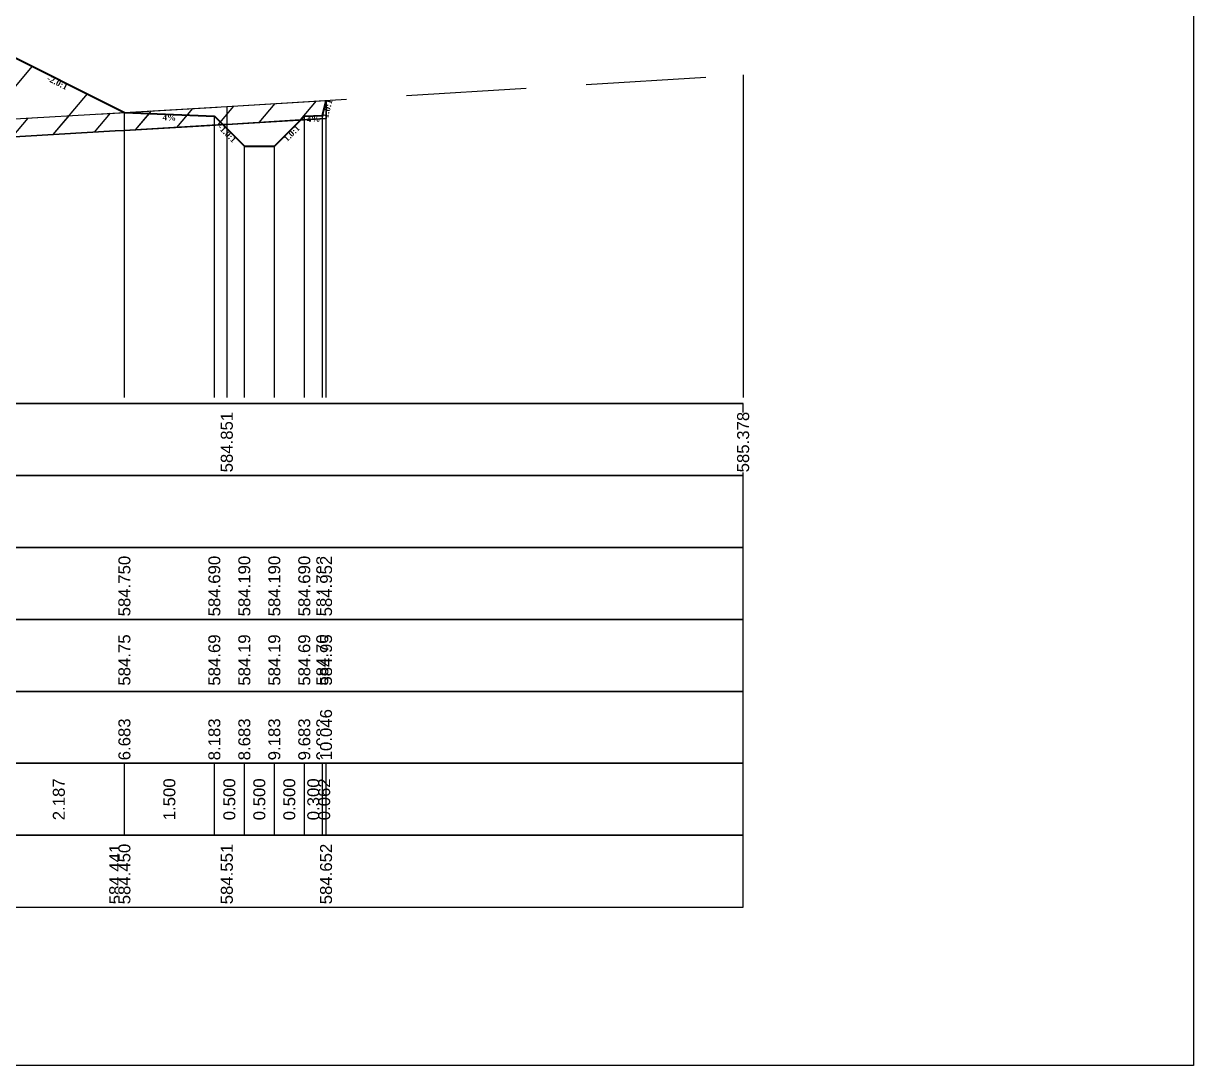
# Model space of a CAD drawing. Header units: millimetres. Extents: x 2762 to 3076, y 916 to 3305.
# Drawn here: x 2903.38 to 2922.89, y 1437.65 to 1455.02 of the extents above; entities that cross this region are included whole.
import ezdxf

# ---------------------------------------------------------------- set-up
doc = ezdxf.new("R2010")
doc.units = ezdxf.units.MM
doc.header["$LTSCALE"] = 2
doc.linetypes.add('CACHE', pattern=[9.525, 6.35, -3.175])
doc.linetypes.add('DASHED', pattern=[0.75, 0.5, -0.25])
doc.layers.add('C-ROAD-CORR', color=5, linetype='Continuous')
doc.layers.add('C-ROAD-SCTN', color=7, linetype='Continuous')
doc.styles.add('C3D_Etiquette', font='romans.shx')
doc.styles.add('C3D_Profil_Travers', font='romans.shx')

msp = doc.modelspace()

# ---------------------------------------------------------------- hatches: boundary and pattern name
at = {"linetype": 'Continuous', "lineweight": -3}
h = msp.add_hatch(dxfattribs=at)
h.set_pattern_fill('_U', color=3, angle=50, style=0, pattern_type=0)
h.set_pattern_definition([(50, (2907.9984, 1453.4096), (-0.766044, 0.64279), [])])
h.paths.add_polyline_path([(2907.998, 1453.41), (2908.063, 1453.474), (2908.363, 1453.486), (2908.425, 1453.736), (2908.425, 1453.436)])
h.paths.add_polyline_path([(2888.715, 1452.22), (2888.715, 1452.52), (2892.483, 1454.404), (2900.48, 1454.723), (2902.876, 1454.628), (2905.063, 1453.534), (2906.563, 1453.474), (2906.707, 1453.331), (2905.063, 1453.234), (2904.91, 1453.225), (2898.624, 1452.857), (2897.739, 1452.784), (2890.618, 1452.333)])
h = msp.add_hatch(dxfattribs=at)
h.set_pattern_fill('_U', color=150, scale=0.5, angle=50, style=0, pattern_type=0)
h.set_pattern_definition([(50, (2907.99836, 1453.40964), (-0.383022, 0.321394), [])])
h.paths.add_polyline_path([(2907.998, 1453.41), (2908.063, 1453.474), (2908.363, 1453.486), (2908.425, 1453.736), (2908.425, 1453.436)])
h.paths.add_polyline_path([(2905.063, 1453.534), (2906.771, 1453.634), (2908.425, 1453.736), (2908.363, 1453.486), (2908.063, 1453.474), (2907.998, 1453.41), (2906.771, 1453.334), (2906.707, 1453.331), (2906.563, 1453.474)])
h.paths.add_polyline_path([(2888.715, 1452.22), (2888.715, 1452.52), (2890.618, 1452.633), (2897.739, 1453.084), (2898.624, 1453.157), (2905.063, 1453.534), (2906.563, 1453.474), (2906.707, 1453.331), (2905.063, 1453.234), (2904.91, 1453.225), (2898.624, 1452.857), (2897.739, 1452.784), (2890.618, 1452.333)])

# ---------------------------------------------------------------- linework, layer by layer
at = {"color": 253, "linetype": 'Continuous', "lineweight": -3}
for p, q in [((2902.876, 1454.628), (2905.063, 1453.534)), ((2906.771, 1453.634), (2908.425, 1453.736)), ((2908.363, 1453.486), (2908.425, 1453.736)), ((2908.425, 1453.736), (2908.363, 1453.486)), ((2908.363, 1453.486), (2908.425, 1453.736)), ((2908.425, 1453.736), (2908.425, 1453.436)), ((2908.425, 1453.736), (2908.425, 1453.436)), ((2898.624, 1453.157), (2905.063, 1453.534)), ((2905.063, 1453.534), (2906.771, 1453.634)), ((2906.563, 1453.474), (2905.063, 1453.534)), ((2905.063, 1453.534), (2906.563, 1453.474)), ((2905.063, 1453.534), (2906.563, 1453.474)), ((2906.707, 1453.331), (2906.563, 1453.474)), ((2906.563, 1453.474), (2906.707, 1453.331)), ((2906.563, 1453.474), (2906.707, 1453.331)), ((2907.998, 1453.41), (2908.063, 1453.474)), ((2908.063, 1453.474), (2907.998, 1453.41)), ((2907.998, 1453.41), (2908.063, 1453.474)), ((2908.063, 1453.474), (2908.363, 1453.486)), ((2908.363, 1453.486), (2908.063, 1453.474)), ((2908.063, 1453.474), (2908.363, 1453.486)), ((2906.707, 1453.331), (2905.063, 1453.234)), ((2906.707, 1453.331), (2905.063, 1453.234)), ((2906.771, 1453.334), (2906.707, 1453.331)), ((2906.707, 1453.331), (2906.771, 1453.334)), ((2907.063, 1452.974), (2906.707, 1453.331)), ((2907.998, 1453.41), (2906.771, 1453.334)), ((2906.771, 1453.334), (2907.998, 1453.41)), ((2907.998, 1453.41), (2907.563, 1452.974)), ((2908.425, 1453.436), (2907.998, 1453.41)), ((2908.425, 1453.436), (2907.998, 1453.41)), ((2904.91, 1453.225), (2898.624, 1452.857)), ((2904.91, 1453.225), (2898.624, 1452.857)), ((2905.063, 1453.234), (2904.91, 1453.225)), ((2905.063, 1453.234), (2904.91, 1453.225)), ((2907.563, 1452.974), (2907.063, 1452.974))]:
    msp.add_line(p, q, dxfattribs=at)
at = {"color": 105, "linetype": 'DASHED', "lineweight": -3, "ltscale": 2}
for p, q in [((2906.771, 1453.634), (2915.38, 1454.162)), ((2898.624, 1453.157), (2906.771, 1453.634))]:
    msp.add_line(p, q, dxfattribs=at)
at = {"color": 98, "linetype": 'CACHE', "lineweight": -3}
for p, q in [((2915.38, 1454.162), (2915.38, 1448.784)), ((2906.771, 1453.634), (2906.771, 1448.784))]:
    msp.add_line(p, q, dxfattribs=at)
at = {"color": 8, "linetype": 'CACHE', "lineweight": -3}
for p, q in [((2908.425, 1448.784), (2908.425, 1453.736)), ((2905.063, 1448.784), (2905.063, 1453.534)), ((2906.563, 1448.784), (2906.563, 1453.474)), ((2908.063, 1448.784), (2908.063, 1453.474)), ((2908.363, 1448.784), (2908.363, 1453.486)), ((2907.063, 1448.784), (2907.063, 1452.974)), ((2907.563, 1448.784), (2907.563, 1452.974))]:
    msp.add_line(p, q, dxfattribs=at)
at = {"color": 6, "linetype": 'Continuous', "lineweight": -3}
for p, q in [((2905.063, 1453.234), (2906.771, 1453.334)), ((2906.771, 1453.334), (2908.425, 1453.436)), ((2898.624, 1452.857), (2904.91, 1453.225)), ((2904.91, 1453.225), (2905.063, 1453.234))]:
    msp.add_line(p, q, dxfattribs=at)
at = {"color": 7, "linetype": 'Continuous', "lineweight": -3}
for p, q in [((2881.379, 1448.684), (2915.381, 1448.684)), ((2905.063, 1441.484), (2905.063, 1442.684)), ((2905.063, 1441.484), (2905.063, 1442.684)), ((2906.563, 1441.484), (2906.563, 1442.684)), ((2906.563, 1441.484), (2906.563, 1442.684)), ((2907.063, 1441.484), (2907.063, 1442.684)), ((2907.063, 1441.484), (2907.063, 1442.684)), ((2907.563, 1441.484), (2907.563, 1442.684)), ((2907.563, 1441.484), (2907.563, 1442.684)), ((2908.063, 1441.484), (2908.063, 1442.684)), ((2908.063, 1441.484), (2908.063, 1442.684)), ((2908.363, 1441.484), (2908.363, 1442.684)), ((2908.363, 1441.484), (2908.363, 1442.684)), ((2908.425, 1441.484), (2908.425, 1442.684))]:
    msp.add_line(p, q, dxfattribs=at)
for points in [[(2881.379, 1447.484), (2915.381, 1447.484), (2915.381, 1448.684), (2881.379, 1448.684)], [(2881.379, 1446.284), (2915.381, 1446.284), (2915.381, 1447.484), (2881.379, 1447.484)], [(2881.379, 1445.084), (2915.381, 1445.084), (2915.381, 1446.284), (2881.379, 1446.284)], [(2881.379, 1443.884), (2915.381, 1443.884), (2915.381, 1445.084), (2881.379, 1445.084)], [(2881.379, 1442.684), (2915.381, 1442.684), (2915.381, 1443.884), (2881.379, 1443.884)], [(2881.379, 1441.484), (2915.381, 1441.484), (2915.381, 1442.684), (2881.379, 1442.684)], [(2881.379, 1440.284), (2915.381, 1440.284), (2915.381, 1441.484), (2881.379, 1441.484)]]:
    msp.add_3dface(points, dxfattribs=at)
at = {"layer": 'C-ROAD-CORR', "color": 1, "linetype": 'Continuous', "lineweight": 40}
for p, q in [((2902.876, 1454.628), (2905.063, 1453.534)), ((2908.363, 1453.486), (2908.425, 1453.736)), ((2905.063, 1453.534), (2906.563, 1453.474)), ((2906.563, 1453.474), (2907.063, 1452.974)), ((2907.563, 1452.974), (2908.063, 1453.474)), ((2908.063, 1453.474), (2908.363, 1453.486)), ((2907.063, 1452.974), (2907.563, 1452.974))]:
    msp.add_line(p, q, dxfattribs=at)
at = {"layer": 'C-ROAD-CORR', "color": 1, "linetype": 'Continuous', "lineweight": -3}
for p, q in [((2906.563, 1453.474), (2907.063, 1452.974)), ((2907.563, 1452.974), (2908.063, 1453.474))]:
    msp.add_line(p, q, dxfattribs=at)
at = {"layer": 'C-ROAD-SCTN', "color": 154, "linetype": 'Continuous', "lineweight": -3}
for p, q in [((2902.876, 1454.628), (2905.063, 1453.534)), ((2908.363, 1453.486), (2908.425, 1453.736)), ((2905.063, 1453.534), (2906.563, 1453.474)), ((2906.563, 1453.474), (2907.063, 1452.974)), ((2907.563, 1452.974), (2908.063, 1453.474)), ((2908.063, 1453.474), (2908.363, 1453.486)), ((2907.063, 1452.974), (2907.563, 1452.974))]:
    msp.add_line(p, q, dxfattribs=at)
at = {"layer": 'C-ROAD-SCTN', "color": 1, "linetype": 'Continuous', "lineweight": -3}
for p, q in [((2902.876, 1454.628), (2905.063, 1453.534)), ((2908.363, 1453.486), (2908.425, 1453.736)), ((2905.063, 1453.534), (2906.563, 1453.474)), ((2906.563, 1453.474), (2907.063, 1452.974)), ((2907.563, 1452.974), (2908.063, 1453.474)), ((2908.063, 1453.474), (2908.363, 1453.486)), ((2907.063, 1452.974), (2907.563, 1452.974))]:
    msp.add_line(p, q, dxfattribs=at)

# ---------------------------------------------------------------- texts
at = {"color": 7, "linetype": 'Continuous', "lineweight": -3, "char_height": 0.1, "attachment_point": 2, "style": 'C3D_Etiquette'}
for s, insert, width, rotation in [('{\\fTimes New Roman|b1|i0|c0|p18;-2.0:1}', (2903.968, 1454.077), 0.34598, 333.4349), ('{\\fTimes New Roman|b1|i0|c0|p18;1.0:1}', (2908.398, 1453.61), 0.29446, 75.9638), ('{\\fTimes New Roman|b1|i0|c0|p18;4%}', (2905.813, 1453.5), 0.42071, 357.7094), ('{\\fTimes New Roman|b1|i0|c0|p18;4%}', (2908.213, 1453.476), 0.37094, 2.2906), ('{\\fTimes New Roman|b1|i0|c0|p18;-1.0:1}', (2906.81, 1453.221), 0.34598, 315), ('{\\fTimes New Roman|b1|i0|c0|p18;1.0:1}', (2907.816, 1453.221), 0.29001, 45)]:
    msp.add_mtext(s, dxfattribs=dict(at, insert=insert, width=width, rotation=rotation))
at = {"color": 7, "linetype": 'Continuous', "lineweight": -3, "char_height": 0.2, "rotation": 90, "style": 'C3D_Profil_Travers'}
for s, insert, attachment_point in [('{\\fArial|b0|i0|c0|p34;584.75}', (2905.063, 1443.979), 4), ('{\\fArial|b0|i0|c0|p34;584.69}', (2906.563, 1443.979), 4), ('{\\fArial|b0|i0|c0|p34;584.19}', (2907.063, 1443.979), 4), ('{\\fArial|b0|i0|c0|p34;584.19}', (2907.563, 1443.979), 4), ('{\\fArial|b0|i0|c0|p34;584.69}', (2908.063, 1443.979), 4), ('{\\fArial|b0|i0|c0|p34;584.70}', (2908.363, 1443.979), 4), ('{\\fArial|b0|i0|c0|p34;584.95}', (2908.425, 1443.979), 4), ('{\\fArial|b0|i0|c0|p34;2.187}', (2903.97, 1442.084), 5), ('{\\fArial|b0|i0|c0|p34;1.500}', (2905.813, 1442.084), 5), ('{\\fArial|b0|i0|c0|p34;0.500}', (2906.813, 1442.084), 5), ('{\\fArial|b0|i0|c0|p34;0.500}', (2907.313, 1442.084), 5), ('{\\fArial|b0|i0|c0|p34;0.500}', (2907.813, 1442.084), 5), ('{\\fArial|b0|i0|c0|p34;0.300}', (2908.213, 1442.084), 5), ('{\\fArial|b0|i0|c0|p34;0.062}', (2908.394, 1442.084), 5)]:
    msp.add_mtext(s, dxfattribs=dict(at, insert=insert, attachment_point=attachment_point))

# ---------------------------------------------------------------- next in the draw order: texts
at = {"color": 7, "linetype": 'Continuous', "lineweight": -3, "char_height": 0.2, "attachment_point": 4, "rotation": 90, "style": 'C3D_Profil_Travers', "bg_fill": 3, "box_fill_scale": 1.000375, "bg_fill_color": 256, "bg_fill_true_color": 13158600, "bg_fill_transparency": 0}
for s, insert, width in [('{\\fArial|b0|i0|c0|p34;584.851}', (2906.771, 1447.534), 0.95654), ('{\\fArial|b0|i0|c0|p34;585.378}', (2915.38, 1447.534), 0.99595), ('{\\fArial|b0|i0|c0|p34;584.750}', (2905.063, 1445.134), 0.99484), ('{\\fArial|b0|i0|c0|p34;584.690}', (2906.563, 1445.134), 0.99484), ('{\\fArial|b0|i0|c0|p34;584.190}', (2907.063, 1445.134), 0.99484), ('{\\fArial|b0|i0|c0|p34;584.190}', (2907.563, 1445.134), 0.99484), ('{\\fArial|b0|i0|c0|p34;584.690}', (2908.063, 1445.134), 0.99484), ('{\\fArial|b0|i0|c0|p34;\\C256;6.683}', (2905.063, 1442.734), 0.68275), ('{\\fArial|b0|i0|c0|p34;\\C256;8.183}', (2906.563, 1442.734), 0.68192), ('{\\fArial|b0|i0|c0|p34;\\C256;8.683}', (2907.063, 1442.734), 0.68192), ('{\\fArial|b0|i0|c0|p34;\\C256;9.183}', (2907.563, 1442.734), 0.68165), ('{\\fArial|b0|i0|c0|p34;\\C256;9.683}', (2908.063, 1442.734), 0.68165), ('{\\fArial|b0|i0|c0|p34;584.441}', (2904.91, 1440.334), 0.95654), ('{\\fArial|b0|i0|c0|p34;584.551}', (2906.771, 1440.334), 0.95654), ('{\\fArial|b0|i0|c0|p34;584.652}', (2908.425, 1440.334), 0.99347)]:
    msp.add_mtext(s, dxfattribs=dict(at, insert=insert, width=width))

# ---------------------------------------------------------------- next in the draw order: texts
for s, insert, width in [('{\\fArial|b0|i0|c0|p34;584.702}', (2908.363, 1445.134), 0.99347), ('{\\fArial|b0|i0|c0|p34;\\C256;9.983}', (2908.363, 1442.734), 0.68165), ('{\\fArial|b0|i0|c0|p34;584.450}', (2905.063, 1440.334), 0.99484)]:
    msp.add_mtext(s, dxfattribs=dict(at, insert=insert, width=width))

# ---------------------------------------------------------------- next in the draw order: texts
for s, insert, width in [('{\\fArial|b0|i0|c0|p34;584.952}', (2908.425, 1445.134), 0.99347), ('{\\fArial|b0|i0|c0|p34;\\C256;10.046}', (2908.425, 1442.734), 0.81944)]:
    msp.add_mtext(s, dxfattribs=dict(at, insert=insert, width=width))

# ---------------------------------------------------------------- next in the draw order: linework, layer by layer
msp.add_lwpolyline([(2873.89, 1467.145), (2922.89, 1467.145), (2922.89, 1437.645), (2873.89, 1437.645)], close=True)

doc.saveas('drawing.dxf')
